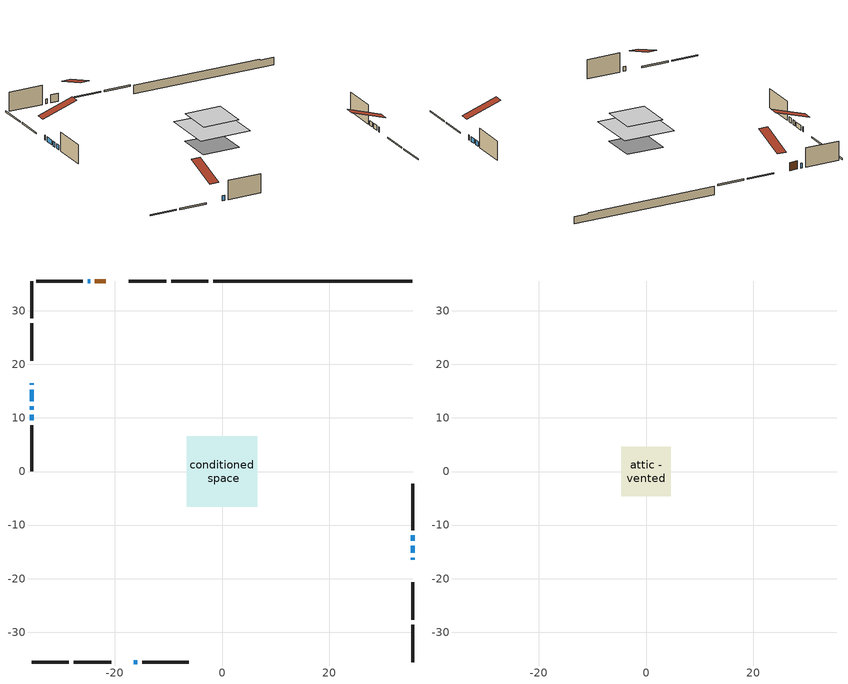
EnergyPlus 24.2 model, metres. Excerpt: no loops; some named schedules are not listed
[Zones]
conditioned space
 floor adiabatic (AdiabaticFloorConstruction): -6.57,-6.57 -6.57,6.57 6.57,6.57 6.57,-6.57 z2.74
 floor foundation (Slab1 construction): -4.73,-4.56 -4.73,4.56 4.73,4.56 4.73,-4.56 z-1.83
 wall outside (RimJoist1 construction): -2.55,35.57 -9.52,35.57 / -35.57,-35.57 -28.6,-35.57 / -35.57,35.57 -35.57,28.6 / 35.57,-35.57 35.57,-28.6 z0.3:0.6
 wall outside (RimJoist2 construction): -10.45,35.57 -17.42,35.57 / -27.67,-35.57 -20.7,-35.57 / -35.57,27.67 -35.57,20.7 / 35.57,-27.67 35.57,-20.7 z0.3:0.6
 wall outside (AdiabaticWallConstruction 1): -21.66,35.57 -23.72,35.57 z0.3:2.33
 wall outside (AdiabaticWallConstruction): -35.57,16.45 -35.57,16.24 / -35.57,15.31 -35.57,13.09 / 35.57,-16.45 35.57,-16.09 / -24.64,35.57 -25.06,35.57 / 35.57,-15.17 35.57,-13.85 / -16.45,-35.57 -15.79,-35.57 / -35.57,12.16 -35.57,11.57 / -35.57,10.64 -35.57,9.6 / 35.57,-12.92 35.57,-11.86 z0.3:1.52
 wall outside (Wall1 construction): -25.99,35.57 -34.64,35.57 / -14.86,-35.57 -6.21,-35.57 / -35.57,8.68 -35.57,0.02 / 35.57,-10.93 35.57,-2.28 z0.3:5.18
 wall foundation (FoundationWall1 construction): -1.62,35.57,-1.83 -1.62,35.57,0.3 31.85,35.57,0.3 31.85,35.57,0.05 35.57,35.57,0.05 35.57,35.57,-1.83
 window (WindowConstruction 6): -35.57,16.45 -35.57,16.24 z0.3:1.52
 window (WindowConstruction 5): -35.57,15.31 -35.57,13.09 z0.3:1.52
 window (WindowConstruction 7): 35.57,-16.45 35.57,-16.1 z0.3:1.52
 window (WindowConstruction 8): -24.64,35.57 -25.06,35.57 z0.3:1.52
 window (WindowConstruction): 35.57,-15.17 35.57,-13.85 z0.3:1.52
 window (WindowConstruction 1): -16.45,-35.57 -15.79,-35.57 z0.3:1.52
 window (WindowConstruction 2): -35.57,12.16 -35.57,11.57 z0.3:1.52
 window (WindowConstruction 3): -35.57,10.64 -35.57,9.6 z0.3:1.52
 window (WindowConstruction 4): 35.57,-12.92 35.57,-11.86 z0.3:1.52
 door (Door): -21.66,35.57 -23.72,35.57 z0.3:2.33
 ceiling adiabatic (AdiabaticFloorConstruction): 6.57,-6.57 6.57,6.57 -6.57,6.57 -6.57,-6.57 z2.74
attic - vented
 floor to conditioned space (Floor1 construction Reversed): -4.65,-4.65 -4.65,4.65 4.65,4.65 4.65,-4.65 z5.18
 roof outside (Roof1 construction): -20.74,35.57,5.18 -20.74,26.52,8.19 -18.35,26.52,8.19 -18.35,35.57,5.18; -17.38,-35.57,5.18 -17.38,-26.52,8.19 -19.77,-26.52,8.19 -19.77,-35.57,5.18; -35.57,17.38,5.18 -26.52,17.38,8.19 -26.52,19.77,8.19 -35.57,19.77,5.18; 35.57,-17.38,5.18 26.52,-17.38,8.19 26.52,-19.77,8.19 35.57,-19.77,5.18
[Building]
Building 1: Terrain=Suburbs
[Site:Location]
Toronto City Centre_ON: Latitude {deg}=43.63; Longitude {deg}=-79.39; Time Zone {hr}=-5; Elevation {m}=77; Keep Site Location Information=Yes
[Site:GroundTemperature:Shallow]
5.01852, 3.26908, 3.12898, 3.95918, 7.29196, 10.6092, 13.4851, 15.3069, 15.4617, 13.9799, 11.1774, 7.9619
[Site:WaterMainsTemperature]
Calculation Method=Schedule; Temperature Schedule=mains temperature schedule
[Material] Roughness=Rough; Thermal Absorptance=0.9
Name | Thickness {m} | Conductivity {W/m-K} | Density {kg/m3} | Specific Heat {J/kg-K} | Solar Absorptance | Visible Absorptance
asphalt or fiberglass shingles | 0.00635 | 0.162714 | 1121.4 | 1465.45 | 0.4 | 0.4
ceiling loosefill ins | 0.0846667 | 0.0480833 | 16.02 | 1046.75 | 0.7 | 0.7
ceiling stud and cavity | 0.1397 | 0.0881524 | 65.682 | 1177.47 | 0.7 | 0.7
concrete 4.0 in. | 0.1016 | 1.803125 | 2242.8 | 837.4 | 0.7 | 0.7
concrete 8.0 in. | 0.2032 | 1.803125 | 2242.8 | 837.4 | 0.7 | 0.7
door material | 0.04445 | 0.053851 | 512.64 | 1214.23 | 0.7 | 0.7
floor covering | 0.0127 | 0.0433444 | 54.468 | 1339.84 | 0.6 | 0.6
floor rigid ins; wall rigid ins | 0.512978 | 0.029427 | 32.04 | 1214.23 | 0.7 | 0.7
floor stud and cavity | 0.1397 | 1.75129 | 37.0049 | 1207.88 | 0.7 | 0.7
furniture material conditioned space 1 | 0.1524 | 0.115458 | 640.8 | 1214.23 | 0.6 | 0.6
gypsum board | 0.0127 | 0.160291 | 801 | 837.4 | 0.6 | 0.6
osb sheathing 0.5 in. | 0.0127 | 0.115458 | 512.64 | 1214.23 | 0.7 | 0.7
osb sheathing 0.75 in. | 0.01905 | 0.115458 | 512.64 | 1214.23 | 0.7 | 0.7
osb sheathing 2.0 in. | 0.0508 | 0.115458 | 512.64 | 1214.23 | 0.7 | 0.7
rim joist stud and cavity | 0.0508 | 0.0451784 | 125.044 | 1163.47 | 0.6 | 0.6
rim joist stud and cavity 1 | 0.0508 | 0.029095 | 125.044 | 1163.47 | 0.6 | 0.6
wall stud and cavity | 0.1397 | 0.268041 | 139.0536 | 1170.24 | 0.7 | 0.7
wall stud and cavity 1 | 0.0889 | 0.380278 | 52.3479 | 1209.89 | 0.7 | 0.7
wall stud and cavity 2 | 0.0889 | 0.391764 | 83.0341 | 1211.67 | 0.7 | 0.7
wood siding | 0.0254 | 0.102417 | 544.68 | 1172.36 | 0.74 | 0.74
wood siding 1; wood siding 2; wood siding 3 | 0.0254 | 0.102417 | 544.68 | 1172.36 | 0.7 | 0.7
[WindowMaterial:SimpleGlazingSystem]
Name | U-Factor {W/m2-K} | Solar Heat Gain Coefficient
WindowMaterial | 3.25293 | 0.47
WindowMaterial 1 | 3.26655 | 0.54
WindowMaterial 2 | 3.27507 | 0.57
WindowMaterial 3 | 3.26542 | 0.52
WindowMaterial 4 | 3.27848 | 0.64
WindowMaterial 5 | 7.168475 | 0.61
WindowMaterial 6 | 3.19501 | 0.31
WindowMaterial 7 | 3.21432 | 0.34
[Construction]
AdiabaticFloorConstruction: floor stud and cavity, floor rigid ins, osb sheathing 0.75 in., floor covering
AdiabaticWallConstruction: wood siding 2, wall rigid ins, wall stud and cavity 1, gypsum board
AdiabaticWallConstruction 1: wood siding 3, wall rigid ins, wall stud and cavity 1, gypsum board
Door: door material
Floor1 construction Reversed: gypsum board, ceiling stud and cavity, ceiling loosefill ins
FoundationWall1 construction: concrete 8.0 in.
furniture construction conditioned space 1: furniture material conditioned space 1
PartitionWallConstruction: gypsum board, wall stud and cavity 2, gypsum board
RimJoist1 construction: wood siding 1, osb sheathing 2.0 in., rim joist stud and cavity
RimJoist2 construction: wood siding 1, osb sheathing 2.0 in., rim joist stud and cavity 1
Roof1 construction: asphalt or fiberglass shingles
Slab1 construction: concrete 4.0 in.
Wall1 construction: wood siding, osb sheathing 0.5 in., wall stud and cavity, gypsum board
WindowConstruction; WindowConstruction 1: WindowMaterial
WindowConstruction 2: WindowMaterial 1
WindowConstruction 3: WindowMaterial 2
WindowConstruction 4: WindowMaterial 3
WindowConstruction 5: WindowMaterial 4
WindowConstruction 6: WindowMaterial 5
WindowConstruction 7: WindowMaterial 6
WindowConstruction 8: WindowMaterial 7
[Zone] Multiplier=1; Part of Total Floor Area=Yes
Name | Volume {m3}
attic - vented | 42.3272
conditioned space | 647.8
[Space]
Name | Zone | Volume {m3}
attic - vented 1 | attic - vented | 42.3272
conditioned space 1 | conditioned space | 647.8
[ZoneInfiltration:EffectiveLeakageArea]
infil attic - vented 1: Zone or Space=attic - vented 1; Schedule=Always On Discrete; Effective Air Leakage Area {cm2}=3637.89; Stack Coefficient=0.000209855; Wind Coefficient=9.78768e-06
[ZoneMixing]
whole house fan mix: Zone or Space=attic - vented; Schedule=Always On Continuous; Design Flow Rate Calculation Method=Flow/Zone; Design Flow Rate {m3/s}=0; Source Zone or Space=conditioned space
[SurfaceProperty:ExposedFoundationPerimeter]
Slab1: Exposed Perimeter Calculation Method=TotalExposedPerimeter; Total Exposed Perimeter {m}=37.187
[InternalMass] Zone or ZoneList=conditioned space; Space or SpaceList=conditioned space 1
Name | Construction | Surface Area {m2}
furniture mass conditioned space 1 | furniture construction conditioned space 1 | 103.68
partition wall mass | PartitionWallConstruction | 259.2
[Lights]
interior lighting: Zone or ZoneList or Space or SpaceList=conditioned space 1; Schedule=interior lighting schedule; Design Level Calculation Method=LightingLevel; Lighting Level {W}=343.2; Return Air Fraction=0; Fraction Radiant=0.6; Fraction Visible=0.2; Fraction Replaceable=1
[People]
occupants: Zone or ZoneList or Space or SpaceList=conditioned space 1; Number of People Schedule=occupants schedule; Number of People Calculation Method=People; Number of People=3; Fraction Radiant=0.314171; Sensible Heat Fraction=0.56303; Activity Level Schedule=occupants activity schedule; Carbon Dioxide Generation Rate {m3/s-W}=0; Enable ASHRAE 55 Comfort Warnings=No; Mean Radiant Temperature Calculation Type=EnclosureAveraged
[ElectricEquipment] Zone or ZoneList or Space or SpaceList=conditioned space 1; Design Level Calculation Method=EquipmentLevel
Name | Schedule | Design Level {W} | Fraction Latent | Fraction Radiant | Fraction Lost
clothes dryer | clothes dryer schedule | 140.772 | 0.015 | 0.081 | 0.85
clothes washer | clothes washer schedule | 32.1985 | 0.03 | 0.162 | 0.7
cooking range | cooking range schedule | 215.147 | 0.08 | 0.432 | 0.2
dishwasher | dishwasher schedule | 66.8632 | 0.3 | 0.18 | 0.4
fridge | fridge schedule | 72.9452 | 0 | 0.6 | 0
mech vent house fan | mech vent house fan schedule | 0 | 0 | 0 | 1
mech vent house fan cfis | mech vent house fan cfis schedule | 0 | 0 | 0 | 0
mech vent range fan 0 | mech vent range fan 0 schedule | 57 | 0 | 0 | 1
misc plug loads | misc plug loads schedule | 494.7 | 0.045 | 0.513 | 0.1
whole house fan | Always On Discrete | 0 | 0 | 0 | 1
[OtherEquipment] Zone or ZoneList or Space or SpaceList=conditioned space 1; Design Level Calculation Method=EquipmentLevel
Name | Fuel Type | Schedule | Design Level {W} | Fraction Latent | Fraction Radiant | Fraction Lost
clothes dryer 1 | Electricity | clothes dryer schedule | 0 | 0.015 | 0.081 | 0.85
cooking range 1 | Electricity | cooking range schedule | 0 | 0.08 | 0.432 | 0.2
general water use latent | None | general water use schedule | 62.594 | 1 | 0 | 0
general water use sensible | None | general water use schedule | -61.6891 | 0 | 0.6 | 0
mech vent house fan latent load | None | Always On Discrete | 0 | 1 | 0 | 0
mech vent house fan sensible load | None | Always On Discrete | 0 | 0 | 0 | 0
water heater energy adjustment1 | NaturalGas | Always On Discrete | 0.01 | 0 | 0 | 1
[ZoneInfiltration:DesignFlowRate] Zone or ZoneList or Space or SpaceList=conditioned space 1; Schedule=Always On Discrete; Design Flow Rate Calculation Method=Flow/Zone; Design Flow Rate {m3/s}=0
infil flow; natural vent flow; whole house fan flow
[AvailabilityManager:Scheduled]
central ac and furnace airloop Availability Manager: Schedule=Always On Discrete
[Foundation:Kiva]
Foundation Kiva 1: Initial Indoor Air Temperature {C}=18; Wall Height Above Grade {m}=0.300015; Wall Depth Below Slab {m}=0.2032
[Foundation:Kiva:Settings]
Soil Conductivity {W/m-K}=0.849921; Soil Density {kg/m3}=1842.3; Soil Specific Heat {J/kg-K}=418.7; Ground Solar Absorptivity=0.9; Ground Thermal Absorptivity=0.9; Ground Surface Roughness {m}=0.03; Far-Field Width {m}=40; Deep-Ground Boundary Condition=ZeroFlux; Deep-Ground Depth {m}=40; Minimum Cell Dimension {m}=0.2; Maximum Cell Growth Coefficient=3; Simulation Timestep=Timestep
[Exterior:Lights]
exterior lighting: Schedule=exterior lighting schedule; Design Level {W}=75.6
[EnergyManagementSystem:GlobalVariable]
central_ac_and_furnace_airloop_Fan_RTF
infil_program_Qfan
infil_program_Qinf
natural_vent_program_Qnv
natural_vent_program_Qwhf
[EnergyManagementSystem:Sensor]
Name | Output:Variable or Output:Meter Index Key | Output:Variable or Output:Meter
airflow_gain | infil flow | Infiltration Sensible Heat Gain Energy
airflow_gain_1 | natural vent flow | Infiltration Sensible Heat Gain Energy
airflow_gain_2 | whole house fan flow | Infiltration Sensible Heat Gain Energy
airflow_loss | infil flow | Infiltration Sensible Heat Loss Energy
airflow_loss_1 | natural vent flow | Infiltration Sensible Heat Loss Energy
airflow_loss_2 | whole house fan flow | Infiltration Sensible Heat Loss Energy
clg_load_cond |  | Cooling:EnergyTransfer:Zone:CONDITIONED SPACE
clg_sp_s; clg_sp_s_1 | cooling setpoint | Schedule Value
clothes_dryer_exhaust_0_sch_s | clothes dryer exhaust 0 schedule | Schedule Value
cool_season | cooling season schedule | Schedule Value
htg_load_cond |  | Heating:EnergyTransfer:Zone:CONDITIONED SPACE
htg_sp_s; htg_sp_s_1 | heating setpoint | Schedule Value
ig_ee_conv | clothes dryer | Electric Equipment Convective Heating Energy
ig_ee_conv_2 | cooking range | Electric Equipment Convective Heating Energy
ig_ee_conv_4 | fridge | Electric Equipment Convective Heating Energy
ig_ee_conv_5 | misc plug loads | Electric Equipment Convective Heating Energy
ig_ee_conv_6 | whole house fan | Electric Equipment Convective Heating Energy
ig_ee_rad | clothes dryer | Electric Equipment Radiant Heating Energy
ig_ee_rad_2 | cooking range | Electric Equipment Radiant Heating Energy
ig_ee_rad_4 | fridge | Electric Equipment Radiant Heating Energy
ig_ee_rad_5 | misc plug loads | Electric Equipment Radiant Heating Energy
ig_ee_rad_6 | whole house fan | Electric Equipment Radiant Heating Energy
ig_lgt_conv | interior lighting | Lights Convective Heating Energy
ig_lgt_rad | interior lighting | Lights Radiant Heating Energy
ig_lgt_vis | interior lighting | Lights Visible Radiation Heating Energy
ig_oe_conv | clothes dryer 1 | Other Equipment Convective Heating Energy
ig_oe_conv_1 | cooking range 1 | Other Equipment Convective Heating Energy
ig_oe_conv_2 | general water use latent | Other Equipment Convective Heating Energy
ig_oe_conv_3 | general water use sensible | Other Equipment Convective Heating Energy
ig_oe_conv_4 | water heater energy adjustment1 | Other Equipment Convective Heating Energy
ig_oe_rad | clothes dryer 1 | Other Equipment Radiant Heating Energy
ig_oe_rad_1 | cooking range 1 | Other Equipment Radiant Heating Energy
ig_oe_rad_2 | general water use latent | Other Equipment Radiant Heating Energy
ig_oe_rad_3 | general water use sensible | Other Equipment Radiant Heating Energy
ig_oe_rad_4 | water heater energy adjustment1 | Other Equipment Radiant Heating Energy
ig_ppl_conv | occupants | People Convective Heating Energy
ig_ppl_rad | occupants | People Radiant Heating Energy
im_conv | furniture mass conditioned space 1 | Surface Inside Face Convection Heat Gain Energy
im_conv_1 | partition wall mass | Surface Inside Face Convection Heat Gain Energy
im_ig | furniture mass conditioned space 1 | Surface Inside Face Internal Gains Radiation Heat Gain Energy
im_ig_1 | partition wall mass | Surface Inside Face Internal Gains Radiation Heat Gain Energy
im_lgt | furniture mass conditioned space 1 | Surface Inside Face Lights Radiation Heat Gain Energy
im_lgt_1 | partition wall mass | Surface Inside Face Lights Radiation Heat Gain Energy
im_sol | furniture mass conditioned space 1 | Surface Inside Face Solar Radiation Heat Gain Energy
im_sol_1 | partition wall mass | Surface Inside Face Solar Radiation Heat Gain Energy
im_surf | furniture mass conditioned space 1 | Surface Inside Face Net Surface Thermal Radiation Heat Gain Energy
im_surf_1 | partition wall mass | Surface Inside Face Net Surface Thermal Radiation Heat Gain Energy
mech_vent_range_fan_0_sch_s | mech vent range fan 0 schedule | Schedule Value
mv_conv | mech vent house fan | Electric Equipment Convective Heating Energy
mv_conv_1 | mech vent house fan cfis | Electric Equipment Convective Heating Energy
mv_conv_2 | mech vent range fan 0 | Electric Equipment Convective Heating Energy
mv_conv_3 | mech vent house fan latent load | Other Equipment Convective Heating Energy
mv_conv_4 | mech vent house fan sensible load | Other Equipment Convective Heating Energy
mv_rad | mech vent house fan | Electric Equipment Radiant Heating Energy
mv_rad_1 | mech vent house fan cfis | Electric Equipment Radiant Heating Energy
mv_rad_2 | mech vent range fan 0 | Electric Equipment Radiant Heating Energy
mv_rad_3 | mech vent house fan latent load | Other Equipment Radiant Heating Energy
mv_rad_4 | mech vent house fan sensible load | Other Equipment Radiant Heating Energy
natural_vent_s | natural vent schedule | Schedule Value
out_pb_s |  | Site Outdoor Air Barometric Pressure
out_wt_s |  | Site Outdoor Air Humidity Ratio
site_vw_s |  | Site Wind Speed
ss_back_out | Window1 | Surface Window Shortwave from Zone Back Out Window Heat Transfer Rate
ss_back_out_1 | Window12 | Surface Window Shortwave from Zone Back Out Window Heat Transfer Rate
ss_back_out_2 | Window13 | Surface Window Shortwave from Zone Back Out Window Heat Transfer Rate
ss_back_out_3 | Window15 | Surface Window Shortwave from Zone Back Out Window Heat Transfer Rate
ss_back_out_4 | Window2 | Surface Window Shortwave from Zone Back Out Window Heat Transfer Rate
ss_back_out_5 | Window5 | Surface Window Shortwave from Zone Back Out Window Heat Transfer Rate
ss_back_out_6 | Window6 | Surface Window Shortwave from Zone Back Out Window Heat Transfer Rate
ss_back_out_7 | Window7 | Surface Window Shortwave from Zone Back Out Window Heat Transfer Rate
ss_back_out_8 | Window9 | Surface Window Shortwave from Zone Back Out Window Heat Transfer Rate
ss_conv | Door1 | Surface Inside Face Convection Heat Gain Energy
ss_conv_1 | Window1 | Surface Inside Face Convection Heat Gain Energy
ss_conv_2 | Window12 | Surface Inside Face Convection Heat Gain Energy
ss_conv_3 | Window13 | Surface Inside Face Convection Heat Gain Energy
ss_conv_4 | Window15 | Surface Inside Face Convection Heat Gain Energy
ss_conv_5 | Window2 | Surface Inside Face Convection Heat Gain Energy
ss_conv_6 | Window5 | Surface Inside Face Convection Heat Gain Energy
ss_conv_7 | Window6 | Surface Inside Face Convection Heat Gain Energy
ss_conv_8 | Window7 | Surface Inside Face Convection Heat Gain Energy
ss_conv_9 | Window9 | Surface Inside Face Convection Heat Gain Energy
ss_ig | Door1 | Surface Inside Face Internal Gains Radiation Heat Gain Energy
ss_ig_1 | Window1 | Surface Inside Face Internal Gains Radiation Heat Gain Energy
ss_ig_2 | Window12 | Surface Inside Face Internal Gains Radiation Heat Gain Energy
ss_ig_3 | Window13 | Surface Inside Face Internal Gains Radiation Heat Gain Energy
ss_ig_4 | Window15 | Surface Inside Face Internal Gains Radiation Heat Gain Energy
ss_ig_5 | Window2 | Surface Inside Face Internal Gains Radiation Heat Gain Energy
ss_ig_6 | Window5 | Surface Inside Face Internal Gains Radiation Heat Gain Energy
ss_ig_7 | Window6 | Surface Inside Face Internal Gains Radiation Heat Gain Energy
ss_ig_8 | Window7 | Surface Inside Face Internal Gains Radiation Heat Gain Energy
ss_ig_9 | Window9 | Surface Inside Face Internal Gains Radiation Heat Gain Energy
ss_lgt | Door1 | Surface Inside Face Lights Radiation Heat Gain Energy
ss_sol | Door1 | Surface Inside Face Solar Radiation Heat Gain Energy
ss_surf | Door1 | Surface Inside Face Net Surface Thermal Radiation Heat Gain Energy
ss_surf_1 | Window1 | Surface Inside Face Net Surface Thermal Radiation Heat Gain Energy
ss_surf_2 | Window12 | Surface Inside Face Net Surface Thermal Radiation Heat Gain Energy
ss_surf_3 | Window13 | Surface Inside Face Net Surface Thermal Radiation Heat Gain Energy
ss_surf_4 | Window15 | Surface Inside Face Net Surface Thermal Radiation Heat Gain Energy
ss_surf_5 | Window2 | Surface Inside Face Net Surface Thermal Radiation Heat Gain Energy
ss_surf_6 | Window5 | Surface Inside Face Net Surface Thermal Radiation Heat Gain Energy
ss_surf_7 | Window6 | Surface Inside Face Net Surface Thermal Radiation Heat Gain Energy
ss_surf_8 | Window7 | Surface Inside Face Net Surface Thermal Radiation Heat Gain Energy
ss_surf_9 | Window9 | Surface Inside Face Net Surface Thermal Radiation Heat Gain Energy
ss_trans_in | Window1 | Surface Window Transmitted Solar Radiation Rate
ss_trans_in_1 | Window12 | Surface Window Transmitted Solar Radiation Rate
ss_trans_in_2 | Window13 | Surface Window Transmitted Solar Radiation Rate
ss_trans_in_3 | Window15 | Surface Window Transmitted Solar Radiation Rate
ss_trans_in_4 | Window2 | Surface Window Transmitted Solar Radiation Rate
ss_trans_in_5 | Window5 | Surface Window Transmitted Solar Radiation Rate
ss_trans_in_6 | Window6 | Surface Window Transmitted Solar Radiation Rate
ss_trans_in_7 | Window7 | Surface Window Transmitted Solar Radiation Rate
ss_trans_in_8 | Window9 | Surface Window Transmitted Solar Radiation Rate
ss_trans_out | Window1 | Surface Inside Face Initial Transmitted Diffuse Transmitted Out Window Solar Radiation Rate
ss_trans_out_1 | Window12 | Surface Inside Face Initial Transmitted Diffuse Transmitted Out Window Solar Radiation Rate
ss_trans_out_2 | Window13 | Surface Inside Face Initial Transmitted Diffuse Transmitted Out Window Solar Radiation Rate
ss_trans_out_3 | Window15 | Surface Inside Face Initial Transmitted Diffuse Transmitted Out Window Solar Radiation Rate
ss_trans_out_4 | Window2 | Surface Inside Face Initial Transmitted Diffuse Transmitted Out Window Solar Radiation Rate
ss_trans_out_5 | Window5 | Surface Inside Face Initial Transmitted Diffuse Transmitted Out Window Solar Radiation Rate
ss_trans_out_6 | Window6 | Surface Inside Face Initial Transmitted Diffuse Transmitted Out Window Solar Radiation Rate
ss_trans_out_7 | Window7 | Surface Inside Face Initial Transmitted Diffuse Transmitted Out Window Solar Radiation Rate
ss_trans_out_8 | Window9 | Surface Inside Face Initial Transmitted Diffuse Transmitted Out Window Solar Radiation Rate
s_conv | Floor1 | Surface Inside Face Convection Heat Gain Energy
s_conv_1 | FoundationWall1 | Surface Inside Face Convection Heat Gain Energy
s_conv_10 | RimJoist2:270 | Surface Inside Face Convection Heat Gain Energy
s_conv_11 | RimJoist2:90 | Surface Inside Face Convection Heat Gain Energy
s_conv_12 | Slab1 | Surface Inside Face Convection Heat Gain Energy
s_conv_13 | Wall1:0 | Surface Inside Face Convection Heat Gain Energy
s_conv_14 | Wall1:180 | Surface Inside Face Convection Heat Gain Energy
s_conv_15 | Wall1:270 | Surface Inside Face Convection Heat Gain Energy
s_conv_16 | Wall1:90 | Surface Inside Face Convection Heat Gain Energy
s_conv_2 | inferred conditioned ceiling | Surface Inside Face Convection Heat Gain Energy
s_conv_3 | inferred conditioned floor | Surface Inside Face Convection Heat Gain Energy
s_conv_4 | RimJoist1:0 | Surface Inside Face Convection Heat Gain Energy
s_conv_5 | RimJoist1:180 | Surface Inside Face Convection Heat Gain Energy
s_conv_6 | RimJoist1:270 | Surface Inside Face Convection Heat Gain Energy
s_conv_7 | RimJoist1:90 | Surface Inside Face Convection Heat Gain Energy
s_conv_8 | RimJoist2:0 | Surface Inside Face Convection Heat Gain Energy
s_conv_9 | RimJoist2:180 | Surface Inside Face Convection Heat Gain Energy
s_ig | Floor1 | Surface Inside Face Internal Gains Radiation Heat Gain Energy
s_ig_1 | FoundationWall1 | Surface Inside Face Internal Gains Radiation Heat Gain Energy
s_ig_10 | RimJoist2:270 | Surface Inside Face Internal Gains Radiation Heat Gain Energy
s_ig_11 | RimJoist2:90 | Surface Inside Face Internal Gains Radiation Heat Gain Energy
s_ig_12 | Slab1 | Surface Inside Face Internal Gains Radiation Heat Gain Energy
s_ig_13 | Wall1:0 | Surface Inside Face Internal Gains Radiation Heat Gain Energy
s_ig_14 | Wall1:180 | Surface Inside Face Internal Gains Radiation Heat Gain Energy
s_ig_15 | Wall1:270 | Surface Inside Face Internal Gains Radiation Heat Gain Energy
s_ig_16 | Wall1:90 | Surface Inside Face Internal Gains Radiation Heat Gain Energy
s_ig_2 | inferred conditioned ceiling | Surface Inside Face Internal Gains Radiation Heat Gain Energy
s_ig_3 | inferred conditioned floor | Surface Inside Face Internal Gains Radiation Heat Gain Energy
s_ig_4 | RimJoist1:0 | Surface Inside Face Internal Gains Radiation Heat Gain Energy
s_ig_5 | RimJoist1:180 | Surface Inside Face Internal Gains Radiation Heat Gain Energy
s_ig_6 | RimJoist1:270 | Surface Inside Face Internal Gains Radiation Heat Gain Energy
s_ig_7 | RimJoist1:90 | Surface Inside Face Internal Gains Radiation Heat Gain Energy
s_ig_8 | RimJoist2:0 | Surface Inside Face Internal Gains Radiation Heat Gain Energy
s_ig_9 | RimJoist2:180 | Surface Inside Face Internal Gains Radiation Heat Gain Energy
s_lgt | Floor1 | Surface Inside Face Lights Radiation Heat Gain Energy
s_lgt_1 | FoundationWall1 | Surface Inside Face Lights Radiation Heat Gain Energy
s_lgt_10 | RimJoist2:270 | Surface Inside Face Lights Radiation Heat Gain Energy
s_lgt_11 | RimJoist2:90 | Surface Inside Face Lights Radiation Heat Gain Energy
s_lgt_12 | Slab1 | Surface Inside Face Lights Radiation Heat Gain Energy
s_lgt_13 | Wall1:0 | Surface Inside Face Lights Radiation Heat Gain Energy
s_lgt_14 | Wall1:180 | Surface Inside Face Lights Radiation Heat Gain Energy
s_lgt_15 | Wall1:270 | Surface Inside Face Lights Radiation Heat Gain Energy
s_lgt_16 | Wall1:90 | Surface Inside Face Lights Radiation Heat Gain Energy
s_lgt_2 | inferred conditioned ceiling | Surface Inside Face Lights Radiation Heat Gain Energy
s_lgt_3 | inferred conditioned floor | Surface Inside Face Lights Radiation Heat Gain Energy
s_lgt_4 | RimJoist1:0 | Surface Inside Face Lights Radiation Heat Gain Energy
s_lgt_5 | RimJoist1:180 | Surface Inside Face Lights Radiation Heat Gain Energy
s_lgt_6 | RimJoist1:270 | Surface Inside Face Lights Radiation Heat Gain Energy
s_lgt_7 | RimJoist1:90 | Surface Inside Face Lights Radiation Heat Gain Energy
s_lgt_8 | RimJoist2:0 | Surface Inside Face Lights Radiation Heat Gain Energy
s_lgt_9 | RimJoist2:180 | Surface Inside Face Lights Radiation Heat Gain Energy
s_sol | Floor1 | Surface Inside Face Solar Radiation Heat Gain Energy
s_sol_1 | FoundationWall1 | Surface Inside Face Solar Radiation Heat Gain Energy
s_sol_10 | RimJoist2:270 | Surface Inside Face Solar Radiation Heat Gain Energy
s_sol_11 | RimJoist2:90 | Surface Inside Face Solar Radiation Heat Gain Energy
s_sol_12 | Slab1 | Surface Inside Face Solar Radiation Heat Gain Energy
s_sol_13 | Wall1:0 | Surface Inside Face Solar Radiation Heat Gain Energy
s_sol_14 | Wall1:180 | Surface Inside Face Solar Radiation Heat Gain Energy
